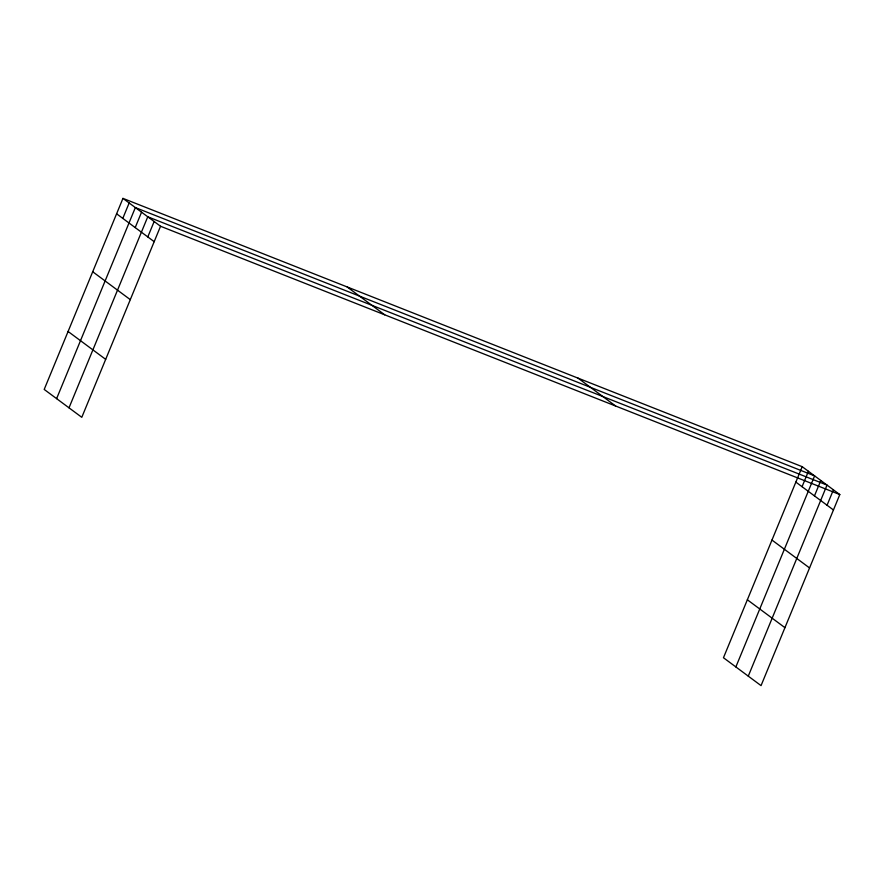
<?xml version="1.0" encoding="UTF-8"?>
<svg xmlns="http://www.w3.org/2000/svg" width="884" height="884" viewBox="0 0 884 884"><rect width="100%" height="100%" fill="white"/><g stroke="black" fill="none" stroke-linecap="round" stroke-linejoin="round"><path stroke-width="1.33" d="M122.953 198.381L44.2 389.435L81.792 417.314L160.534 226.26L122.953 198.381L802.208 466.686L839.8 494.565L761.047 685.619L723.466 657.74L802.208 466.686M122.799 218.392L129.152 202.977M56.609 398.64L135.351 207.574L814.617 475.879L735.864 666.945M135.208 227.586L141.55 212.182M69.007 407.833L147.761 216.779L827.015 485.084L748.273 676.138M147.794 236.923L154.148 221.519M802.064 486.697L808.418 471.282M814.462 495.891L820.816 480.487M827.059 505.239L833.413 489.824M160.534 226.26L839.8 494.565M795.854 482.1L833.446 509.969M578.059 378.142L615.64 406.021M771.964 540.058L809.556 567.937M347.103 286.924L384.695 314.792M747.356 599.783L784.937 627.662M116.6 213.795L154.181 241.663M92.71 271.753L130.291 299.632M68.09 331.478L105.682 359.357"/></g></svg>
